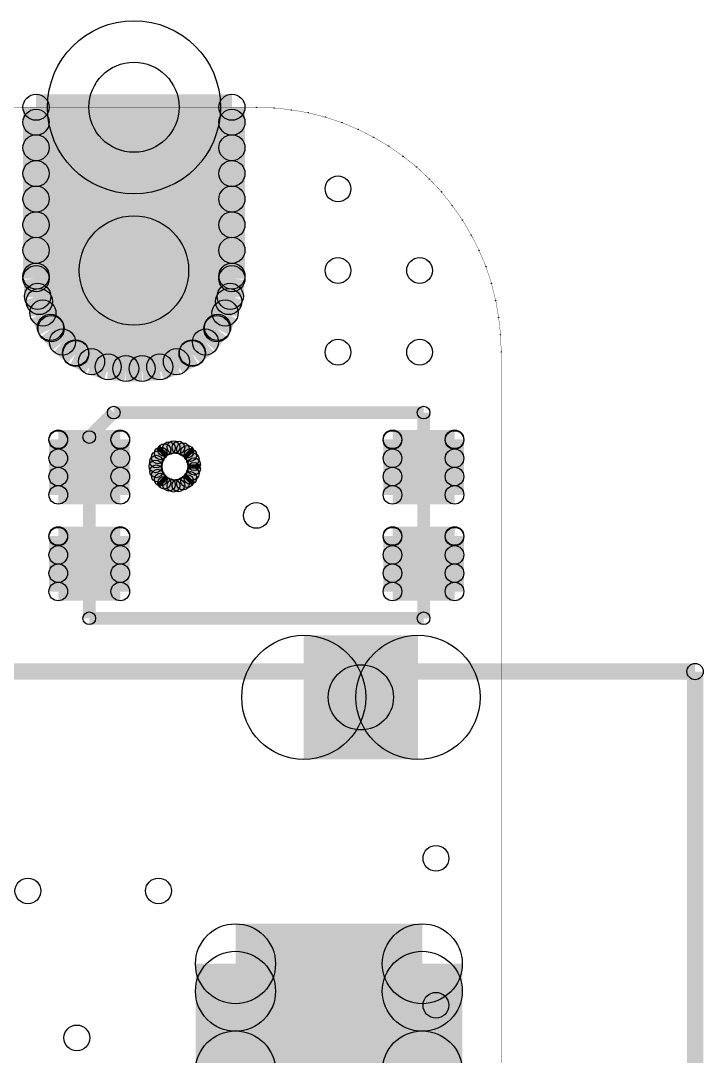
# Model space of a CAD drawing. Extents: x 0 to 126, y 0 to 22.
# Drawn here: x 23.06 to 28.37, y 11.68 to 19.74 of the extents above; entities that cross this region are included whole.
import ezdxf

# ---------------------------------------------------------------- set-up
doc = ezdxf.new("R2010")
doc.units = 0
doc.layers.get('0').update_dxf_attribs({"linetype": 'CONTINUOUS'})
for name, color, linetype in [('SEEEDSTUDIOXIAONRF52840V1_1_GTO', 10, 'CONTINUOUS'), ('SEEEDSTUDIOXIAONRF52840V1_1_GTS', 9, 'CONTINUOUS'), ('SEEEDSTUDIOXIAONRF52840V1_1_TXT', 12, 'CONTINUOUS')]:
    doc.layers.add(name, color=color, linetype=linetype)

# ---------------------------------------------------------------- blocks, each defined once
blk = doc.blocks.new('ROUND_1')
blk.add_circle((0, 0), 0.00127)
blk = doc.blocks.new('ROUND_3')
blk.add_circle((0, 0), 0.0635)
blk = doc.blocks.new('ROUND_62')
blk.add_circle((0, 0), 0.0495)
blk = doc.blocks.new('CUSTOM_84')
for points in [[(-0.788668, 0.326678), (-0.326676, 0.788668), (0.788668, 0.326678), (0.326678, 0.788668)], [(-0.788668, 0.326676), (-0.788668, 0.326678), (0.788668, 0.326676), (0.788668, 0.326678)], [(-0.788668, -0.326676), (-0.788668, 0.326676), (0.788668, -0.326676), (0.788668, 0.326676)], [(-0.788666, -0.326678), (-0.788668, -0.326676), (0.788668, -0.326678), (0.788668, -0.326676)], [(-0.326678, -0.788668), (-0.788666, -0.326678), (0.326676, -0.788668), (0.788668, -0.326678)]]:
    blk.add_solid(points)
blk = doc.blocks.new('ROUND_27')
blk.add_circle((0, 0), 0.6731)
blk = doc.blocks.new('ROUND_77')
blk.add_circle((0, 0), 0.0724)
blk = doc.blocks.new('ROUND_23')
blk.add_circle((0, 0), 0.4826)
blk = doc.blocks.new('ROUND_80')
blk.add_circle((0, 0), 0.3111)
blk = doc.blocks.new('ROUND_18')
blk.add_circle((0, 0), 0.1016)
blk = doc.blocks.new('ROUND_85')
blk.add_circle((0, 0), 0.1003)
blk = doc.blocks.new('ROUND_5')
blk.add_circle((0, 0), 0.254)
blk = doc.blocks.new('ROUND_86')
blk.add_circle((0, 0), 0.3505)
blk = doc.blocks.new('ROUND_87')
blk.add_circle((0, 0), 0.4254)

msp = doc.modelspace()

# ---------------------------------------------------------------- linework, layer by layer
at = {"layer": 'SEEEDSTUDIOXIAONRF52840V1_1_GTO'}
for points, const_width in [([(24.892, 19.0627), (7.747, 19.0627)], 0.00254), ([(25.02916, 19.05762), (24.892, 19.0627)], 0.00254), ([(25.16378, 19.04238), (25.02916, 19.05762)], 0.00254), ([(25.29586, 19.01952), (25.16378, 19.04238)], 0.00254), ([(25.42794, 18.9865), (25.29586, 19.01952)], 0.00254), ([(25.55748, 18.94332), (25.42794, 18.9865)], 0.00254), ([(25.68448, 18.88998), (25.55748, 18.94332)], 0.00254), ([(25.80386, 18.82902), (25.68448, 18.88998)], 0.00254), ([(25.9207, 18.76044), (25.80386, 18.82902)], 0.00254), ([(26.03246, 18.6817), (25.9207, 18.76044)], 0.00254), ([(26.13914, 18.59788), (26.03246, 18.6817)], 0.00254), ([(26.2382, 18.5039), (26.13914, 18.59788)], 0.00254), ([(26.33218, 18.40484), (26.2382, 18.5039)], 0.00254), ([(26.416, 18.29816), (26.33218, 18.40484)], 0.00254), ([(26.49474, 18.1864), (26.416, 18.29816)], 0.00254), ([(26.56332, 18.06956), (26.49474, 18.1864)], 0.00254), ([(26.62428, 17.95018), (26.56332, 18.06956)], 0.00254), ([(26.67762, 17.82318), (26.62428, 17.95018)], 0.00254), ([(26.7208, 17.69364), (26.67762, 17.82318)], 0.00254), ([(26.75382, 17.56156), (26.7208, 17.69364)], 0.00254), ([(26.77668, 17.42948), (26.75382, 17.56156)], 0.00254), ([(26.79192, 17.29486), (26.77668, 17.42948)], 0.00254), ([(26.797, 17.1577), (26.79192, 17.29486)], 0.00254), ([(26.797, 3.1877), (26.797, 17.1577)], 0.00254), ([(23.78202, 16.6878), (23.59152, 16.4973)], 0.09906), ([(26.19248, 16.6878), (23.78202, 16.6878)], 0.09906), ([(26.19248, 15.0876), (26.19248, 16.6878)], 0.09906), ([(23.59152, 16.4973), (23.59152, 15.0876)], 0.09906), ([(24.14778, 16.3703), (24.17572, 16.3957)], 0.09906), ([(24.17572, 16.3957), (24.21128, 16.41094)], 0.09906), ([(24.21128, 16.41094), (24.24684, 16.41856)], 0.09906), ([(24.24684, 16.41856), (24.28494, 16.41602)], 0.09906), ([(24.28494, 16.41602), (24.3205, 16.40332)], 0.09906), ([(24.3205, 16.40332), (24.35352, 16.383)], 0.09906), ([(24.35352, 16.383), (24.37892, 16.3576)], 0.09906), ([(24.10714, 16.2687), (24.11222, 16.3068)], 0.09906), ([(24.11222, 16.3068), (24.12492, 16.33982)], 0.09906), ([(24.12492, 16.33982), (24.14778, 16.3703)], 0.09906), ([(24.37892, 16.3576), (24.3967, 16.32458)], 0.09906), ([(24.3967, 16.32458), (24.40686, 16.28648)], 0.09906), ([(24.11222, 16.2306), (24.10714, 16.2687)], 0.09906), ([(24.12492, 16.19758), (24.11222, 16.2306)], 0.09906), ([(24.40686, 16.25092), (24.3967, 16.21282)], 0.09906), ([(24.40686, 16.28648), (24.40686, 16.25092)], 0.09906), ([(24.14778, 16.1671), (24.12492, 16.19758)], 0.09906), ([(24.17572, 16.1417), (24.14778, 16.1671)], 0.09906), ([(24.21128, 16.12646), (24.17572, 16.1417)], 0.09906), ([(24.35352, 16.1544), (24.3205, 16.13408)], 0.09906), ([(24.37892, 16.1798), (24.35352, 16.1544)], 0.09906), ([(24.3967, 16.21282), (24.37892, 16.1798)], 0.09906), ([(24.24684, 16.11884), (24.21128, 16.12646)], 0.09906), ([(24.28494, 16.12138), (24.24684, 16.11884)], 0.09906), ([(24.3205, 16.13408), (24.28494, 16.12138)], 0.09906), ([(23.59152, 15.0876), (26.19248, 15.0876)], 0.09906), ([(28.30576, 14.67358), (20.955, 14.67358)], 0.127), ([(28.30576, 5.67182), (28.30576, 14.67358)], 0.127)]:
    msp.add_lwpolyline(points, dxfattribs=dict(at, const_width=const_width))
at = {"layer": 'SEEEDSTUDIOXIAONRF52840V1_1_GTS'}
for points, const_width in [([(24.7015, 19.0627), (23.1775, 19.0627)], 0.2032), ([(23.1775, 19.0627), (23.1775, 17.7292)], 0.2032), ([(24.7015, 17.7292), (24.7015, 19.0627)], 0.2032), ([(24.892, 19.0627), (7.747, 19.0627)], 0.00254), ([(23.1775, 18.94586), (24.7015, 18.94586)], 0.2032), ([(25.02916, 19.05762), (24.892, 19.0627)], 0.00254), ([(25.16378, 19.04238), (25.02916, 19.05762)], 0.00254), ([(25.29586, 19.01952), (25.16378, 19.04238)], 0.00254), ([(25.42794, 18.9865), (25.29586, 19.01952)], 0.00254), ([(25.55748, 18.94332), (25.42794, 18.9865)], 0.00254), ([(25.68448, 18.88998), (25.55748, 18.94332)], 0.00254), ([(24.7015, 18.74774), (23.1775, 18.74774)], 0.2032), ([(25.80386, 18.82902), (25.68448, 18.88998)], 0.00254), ([(25.9207, 18.76044), (25.80386, 18.82902)], 0.00254), ([(26.03246, 18.6817), (25.9207, 18.76044)], 0.00254), ([(23.1775, 18.54708), (24.7015, 18.54708)], 0.2032), ([(26.13914, 18.59788), (26.03246, 18.6817)], 0.00254), ([(26.2382, 18.5039), (26.13914, 18.59788)], 0.00254), ([(24.7015, 18.34896), (23.1775, 18.34896)], 0.2032), ([(26.33218, 18.40484), (26.2382, 18.5039)], 0.00254), ([(26.416, 18.29816), (26.33218, 18.40484)], 0.00254), ([(26.49474, 18.1864), (26.416, 18.29816)], 0.00254), ([(23.1775, 18.1483), (24.7015, 18.1483)], 0.2032), ([(26.56332, 18.06956), (26.49474, 18.1864)], 0.00254), ([(24.7015, 17.95018), (23.1775, 17.95018)], 0.2032), ([(26.62428, 17.95018), (26.56332, 18.06956)], 0.00254), ([(26.67762, 17.82318), (26.62428, 17.95018)], 0.00254), ([(23.1775, 17.74952), (24.7015, 17.74952)], 0.2032), ([(23.1775, 17.7292), (23.1902, 17.59204)], 0.2032), ([(24.6888, 17.59204), (24.7015, 17.7292)], 0.2032), ([(26.7208, 17.69364), (26.67762, 17.82318)], 0.00254), ([(23.1902, 17.59204), (23.23084, 17.4625)], 0.2032), ([(24.6761, 17.5514), (23.2029, 17.5514)], 0.2032), ([(24.64816, 17.4625), (24.6888, 17.59204)], 0.2032), ([(26.75382, 17.56156), (26.7208, 17.69364)], 0.00254), ([(23.23084, 17.4625), (23.29434, 17.34058)], 0.2032), ([(24.58466, 17.34058), (24.64816, 17.4625)], 0.2032), ([(26.77668, 17.42948), (26.75382, 17.56156)], 0.00254), ([(23.28926, 17.35074), (24.58974, 17.35074)], 0.2032), ([(23.29434, 17.34058), (23.38324, 17.23644)], 0.2032), ([(24.49576, 17.23644), (24.58466, 17.34058)], 0.2032), ([(26.79192, 17.29486), (26.77668, 17.42948)], 0.00254), ([(23.38324, 17.23644), (23.48738, 17.14754)], 0.2032), ([(24.39162, 17.14754), (24.49576, 17.23644)], 0.2032), ([(24.39416, 17.15262), (23.48484, 17.15262)], 0.2032), ([(23.48738, 17.14754), (23.6093, 17.08404)], 0.2032), ([(24.2697, 17.08404), (24.39162, 17.14754)], 0.2032), ([(26.797, 17.1577), (26.79192, 17.29486)], 0.00254), ([(23.6093, 17.08404), (23.73884, 17.0434)], 0.2032), ([(24.14016, 17.0434), (24.2697, 17.08404)], 0.2032), ([(26.797, 3.1877), (26.797, 17.1577)], 0.00254), ([(23.73884, 17.0434), (23.876, 17.0307)], 0.2032), ([(23.876, 17.0307), (24.003, 17.0307)], 0.2032), ([(24.003, 17.0307), (24.14016, 17.0434)], 0.2032), ([(23.35022, 16.04772), (23.35022, 16.47952)], 0.14478), ([(23.35022, 16.47952), (23.83282, 16.47952)], 0.14478), ([(23.83282, 16.47444), (23.35022, 16.47444)], 0.14478), ([(23.83282, 16.47952), (23.83282, 16.04772)], 0.14478), ([(25.95118, 16.04772), (25.95118, 16.47952)], 0.14478), ([(25.95118, 16.47952), (26.43378, 16.47952)], 0.14478), ([(26.43378, 16.47444), (25.95118, 16.47444)], 0.14478), ([(26.43378, 16.47952), (26.43378, 16.04772)], 0.14478), ([(23.35022, 16.3322), (23.83282, 16.3322)], 0.14478), ([(25.95118, 16.3322), (26.43378, 16.3322)], 0.14478), ([(23.83282, 16.18996), (23.35022, 16.18996)], 0.14478), ([(26.43378, 16.18996), (25.95118, 16.18996)], 0.14478), ([(23.83282, 16.04772), (23.35022, 16.04772)], 0.14478), ([(25.95118, 16.04772), (26.43378, 16.04772)], 0.14478), ([(23.35022, 15.29588), (23.35022, 15.72768)], 0.14478), ([(23.35022, 15.72768), (23.83282, 15.72768)], 0.14478), ([(23.83282, 15.7226), (23.35022, 15.7226)], 0.14478), ([(23.83282, 15.72768), (23.83282, 15.29588)], 0.14478), ([(25.95118, 15.29588), (25.95118, 15.72768)], 0.14478), ([(25.95118, 15.72768), (26.43378, 15.72768)], 0.14478), ([(26.43378, 15.7226), (25.95118, 15.7226)], 0.14478), ([(26.43378, 15.72768), (26.43378, 15.29588)], 0.14478), ([(23.35022, 15.58036), (23.83282, 15.58036)], 0.14478), ([(25.95118, 15.58036), (26.43378, 15.58036)], 0.14478), ([(23.83282, 15.43812), (23.35022, 15.43812)], 0.14478), ([(26.43378, 15.43812), (25.95118, 15.43812)], 0.14478), ([(23.83282, 15.29588), (23.35022, 15.29588)], 0.14478), ([(25.95118, 15.29588), (26.43378, 15.29588)], 0.14478), ([(26.1493, 14.47292), (25.2603, 14.47292)], 0.9652), ([(24.72944, 12.40028), (26.18232, 12.40028)], 0.6223), ([(24.72944, 10.9474), (24.72944, 12.40028)], 0.6223), ([(26.18232, 12.40028), (26.18232, 10.9474)], 0.6223), ([(26.18232, 12.18692), (24.72944, 12.18692)], 0.6223), ([(24.72944, 11.56716), (26.18232, 11.56716)], 0.6223)]:
    msp.add_lwpolyline(points, dxfattribs=dict(at, const_width=const_width))

# ---------------------------------------------------------------- block references
at = {"layer": 'SEEEDSTUDIOXIAONRF52840V1_1_GTO'}
for name, p in [('ROUND_1', (24.892, 19.0627)), ('ROUND_1', (25.02916, 19.05762)), ('ROUND_1', (25.16378, 19.04238)), ('ROUND_1', (25.29586, 19.01952)), ('ROUND_1', (25.42794, 18.9865)), ('ROUND_1', (25.55748, 18.94332)), ('ROUND_1', (25.68448, 18.88998)), ('ROUND_1', (25.80386, 18.82902)), ('ROUND_1', (25.9207, 18.76044)), ('ROUND_1', (26.03246, 18.6817)), ('ROUND_1', (26.13914, 18.59788)), ('ROUND_1', (26.2382, 18.5039)), ('ROUND_1', (26.33218, 18.40484)), ('ROUND_1', (26.416, 18.29816)), ('ROUND_1', (26.49474, 18.1864)), ('ROUND_1', (26.56332, 18.06956)), ('ROUND_1', (26.62428, 17.95018)), ('ROUND_1', (26.67762, 17.82318)), ('ROUND_1', (26.7208, 17.69364)), ('ROUND_1', (26.75382, 17.56156)), ('ROUND_1', (26.77668, 17.42948)), ('ROUND_1', (26.79192, 17.29486)), ('ROUND_1', (26.797, 17.1577)), ('ROUND_62', (23.78202, 16.6878)), ('ROUND_62', (26.19248, 16.6878)), ('ROUND_62', (23.59152, 16.4973)), ('ROUND_62', (23.59152, 16.4973)), ('ROUND_62', (24.17572, 16.3957)), ('ROUND_62', (24.21128, 16.41094)), ('ROUND_62', (24.24684, 16.41856)), ('ROUND_62', (24.28494, 16.41602)), ('ROUND_62', (24.3205, 16.40332)), ('ROUND_62', (24.35352, 16.383)), ('ROUND_62', (24.11222, 16.3068)), ('ROUND_62', (24.12492, 16.33982)), ('ROUND_62', (24.14778, 16.3703)), ('ROUND_62', (24.37892, 16.3576)), ('ROUND_62', (24.3967, 16.32458)), ('ROUND_62', (24.10714, 16.2687)), ('ROUND_62', (24.10714, 16.2687)), ('ROUND_62', (24.11222, 16.2306)), ('ROUND_62', (24.40686, 16.28648)), ('ROUND_62', (24.40686, 16.25092)), ('ROUND_62', (24.12492, 16.19758)), ('ROUND_62', (24.14778, 16.1671)), ('ROUND_62', (24.17572, 16.1417)), ('ROUND_62', (24.35352, 16.1544)), ('ROUND_62', (24.37892, 16.1798)), ('ROUND_62', (24.3967, 16.21282)), ('ROUND_62', (24.21128, 16.12646)), ('ROUND_62', (24.24684, 16.11884)), ('ROUND_62', (24.28494, 16.12138)), ('ROUND_62', (24.3205, 16.13408)), ('ROUND_62', (23.59152, 15.0876)), ('ROUND_62', (26.19248, 15.0876)), ('ROUND_3', (28.30576, 14.67358)), ('ROUND_3', (28.30576, 14.67358))]:
    msp.add_blockref(name, p, dxfattribs=at)
at = {"layer": 'SEEEDSTUDIOXIAONRF52840V1_1_GTS'}
for name, p in [('ROUND_27', (23.9395, 19.0627)), ('ROUND_18', (23.1775, 19.0627)), ('ROUND_18', (24.7015, 19.0627)), ('ROUND_18', (24.7015, 19.0627)), ('ROUND_18', (23.1775, 18.94586)), ('ROUND_18', (24.7015, 18.94586)), ('ROUND_1', (24.892, 19.0627)), ('ROUND_1', (25.02916, 19.05762)), ('ROUND_1', (25.16378, 19.04238)), ('ROUND_1', (25.29586, 19.01952)), ('ROUND_1', (25.42794, 18.9865)), ('ROUND_1', (25.55748, 18.94332)), ('ROUND_18', (23.1775, 18.74774)), ('ROUND_18', (24.7015, 18.74774)), ('ROUND_1', (25.68448, 18.88998)), ('ROUND_1', (25.80386, 18.82902)), ('ROUND_1', (25.9207, 18.76044)), ('ROUND_18', (23.1775, 18.54708)), ('ROUND_18', (24.7015, 18.54708)), ('ROUND_1', (26.03246, 18.6817)), ('CUSTOM_84', (23.9395, 17.7927)), ('ROUND_1', (26.13914, 18.59788)), ('ROUND_18', (23.1775, 18.34896)), ('ROUND_18', (24.7015, 18.34896)), ('ROUND_1', (26.2382, 18.5039)), ('ROUND_1', (26.33218, 18.40484)), ('ROUND_1', (26.416, 18.29816)), ('ROUND_18', (23.1775, 18.1483)), ('ROUND_18', (24.7015, 18.1483)), ('ROUND_1', (26.49474, 18.1864)), ('ROUND_18', (23.1775, 17.95018)), ('ROUND_18', (24.7015, 17.95018)), ('ROUND_1', (26.56332, 18.06956)), ('ROUND_1', (26.62428, 17.95018)), ('ROUND_18', (23.1775, 17.74952)), ('ROUND_18', (23.1775, 17.7292)), ('ROUND_18', (24.7015, 17.74952)), ('ROUND_18', (24.7015, 17.7292)), ('ROUND_1', (26.67762, 17.82318)), ('ROUND_18', (23.1902, 17.59204)), ('ROUND_18', (23.2029, 17.5514)), ('ROUND_18', (24.6761, 17.5514)), ('ROUND_18', (24.6888, 17.59204)), ('ROUND_1', (26.7208, 17.69364)), ('ROUND_18', (23.23084, 17.4625)), ('ROUND_18', (24.64816, 17.4625)), ('ROUND_1', (26.75382, 17.56156)), ('ROUND_18', (23.28926, 17.35074)), ('ROUND_18', (23.29434, 17.34058)), ('ROUND_18', (24.58466, 17.34058)), ('ROUND_18', (24.58974, 17.35074)), ('ROUND_1', (26.77668, 17.42948)), ('ROUND_18', (23.38324, 17.23644)), ('ROUND_18', (24.49576, 17.23644)), ('ROUND_18', (23.48484, 17.15262)), ('ROUND_18', (23.48738, 17.14754)), ('ROUND_18', (24.39162, 17.14754)), ('ROUND_18', (24.39416, 17.15262)), ('ROUND_1', (26.79192, 17.29486)), ('ROUND_18', (23.6093, 17.08404)), ('ROUND_18', (24.2697, 17.08404)), ('ROUND_1', (26.797, 17.1577)), ('ROUND_18', (23.73884, 17.0434)), ('ROUND_18', (23.876, 17.0307)), ('ROUND_18', (24.003, 17.0307)), ('ROUND_18', (24.14016, 17.0434)), ('ROUND_77', (23.35022, 16.47952)), ('ROUND_77', (23.35022, 16.47444)), ('ROUND_77', (23.83282, 16.47952)), ('ROUND_77', (23.83282, 16.47444)), ('ROUND_77', (25.95118, 16.47952)), ('ROUND_77', (25.95118, 16.47444)), ('ROUND_77', (26.43378, 16.47952)), ('ROUND_77', (26.43378, 16.47444)), ('ROUND_77', (23.35022, 16.3322)), ('ROUND_77', (23.83282, 16.3322)), ('ROUND_77', (25.95118, 16.3322)), ('ROUND_77', (26.43378, 16.3322)), ('ROUND_77', (23.35022, 16.18996)), ('ROUND_77', (23.83282, 16.18996)), ('ROUND_77', (25.95118, 16.18996)), ('ROUND_77', (26.43378, 16.18996)), ('ROUND_77', (23.35022, 16.04772)), ('ROUND_77', (23.83282, 16.04772)), ('ROUND_77', (23.83282, 16.04772)), ('ROUND_77', (25.95118, 16.04772)), ('ROUND_77', (25.95118, 16.04772)), ('ROUND_77', (26.43378, 16.04772)), ('ROUND_77', (26.43378, 16.04772)), ('ROUND_77', (23.35022, 15.72768)), ('ROUND_77', (23.35022, 15.7226)), ('ROUND_77', (23.83282, 15.72768)), ('ROUND_77', (23.83282, 15.7226)), ('ROUND_77', (25.95118, 15.72768)), ('ROUND_77', (25.95118, 15.7226)), ('ROUND_77', (26.43378, 15.72768)), ('ROUND_77', (26.43378, 15.7226)), ('ROUND_77', (23.35022, 15.58036)), ('ROUND_77', (23.83282, 15.58036)), ('ROUND_77', (25.95118, 15.58036)), ('ROUND_77', (26.43378, 15.58036)), ('ROUND_77', (23.35022, 15.43812)), ('ROUND_77', (23.83282, 15.43812)), ('ROUND_77', (25.95118, 15.43812)), ('ROUND_77', (26.43378, 15.43812)), ('ROUND_77', (23.35022, 15.29588)), ('ROUND_77', (23.83282, 15.29588)), ('ROUND_77', (23.83282, 15.29588)), ('ROUND_77', (25.95118, 15.29588)), ('ROUND_77', (25.95118, 15.29588)), ('ROUND_77', (26.43378, 15.29588)), ('ROUND_77', (26.43378, 15.29588)), ('ROUND_23', (25.2603, 14.47292)), ('ROUND_23', (26.1493, 14.47292)), ('ROUND_80', (24.72944, 12.40028)), ('ROUND_80', (24.72944, 12.40028)), ('ROUND_80', (26.18232, 12.40028)), ('ROUND_80', (24.72944, 12.18692)), ('ROUND_80', (26.18232, 12.18692)), ('ROUND_80', (24.72944, 11.56716)), ('ROUND_80', (26.18232, 11.56716))]:
    msp.add_blockref(name, p, dxfattribs=at)
at = {"layer": 'SEEEDSTUDIOXIAONRF52840V1_1_TXT'}
for name, p in [('ROUND_86', (23.9395, 19.0627)), ('ROUND_85', (25.527, 18.4277)), ('ROUND_87', (23.9395, 17.7927)), ('ROUND_85', (25.527, 17.7927)), ('ROUND_85', (26.162, 17.7927)), ('ROUND_85', (25.527, 17.1577)), ('ROUND_85', (26.162, 17.1577)), ('ROUND_85', (24.892, 15.8877)), ('ROUND_5', (25.7048, 14.47292)), ('ROUND_85', (26.289, 13.2207)), ('ROUND_85', (23.114, 12.9667)), ('ROUND_85', (24.13, 12.9667)), ('ROUND_85', (26.289, 12.0777)), ('ROUND_85', (23.495, 11.8237))]:
    msp.add_blockref(name, p, dxfattribs=at)

doc.saveas('drawing.dxf')
